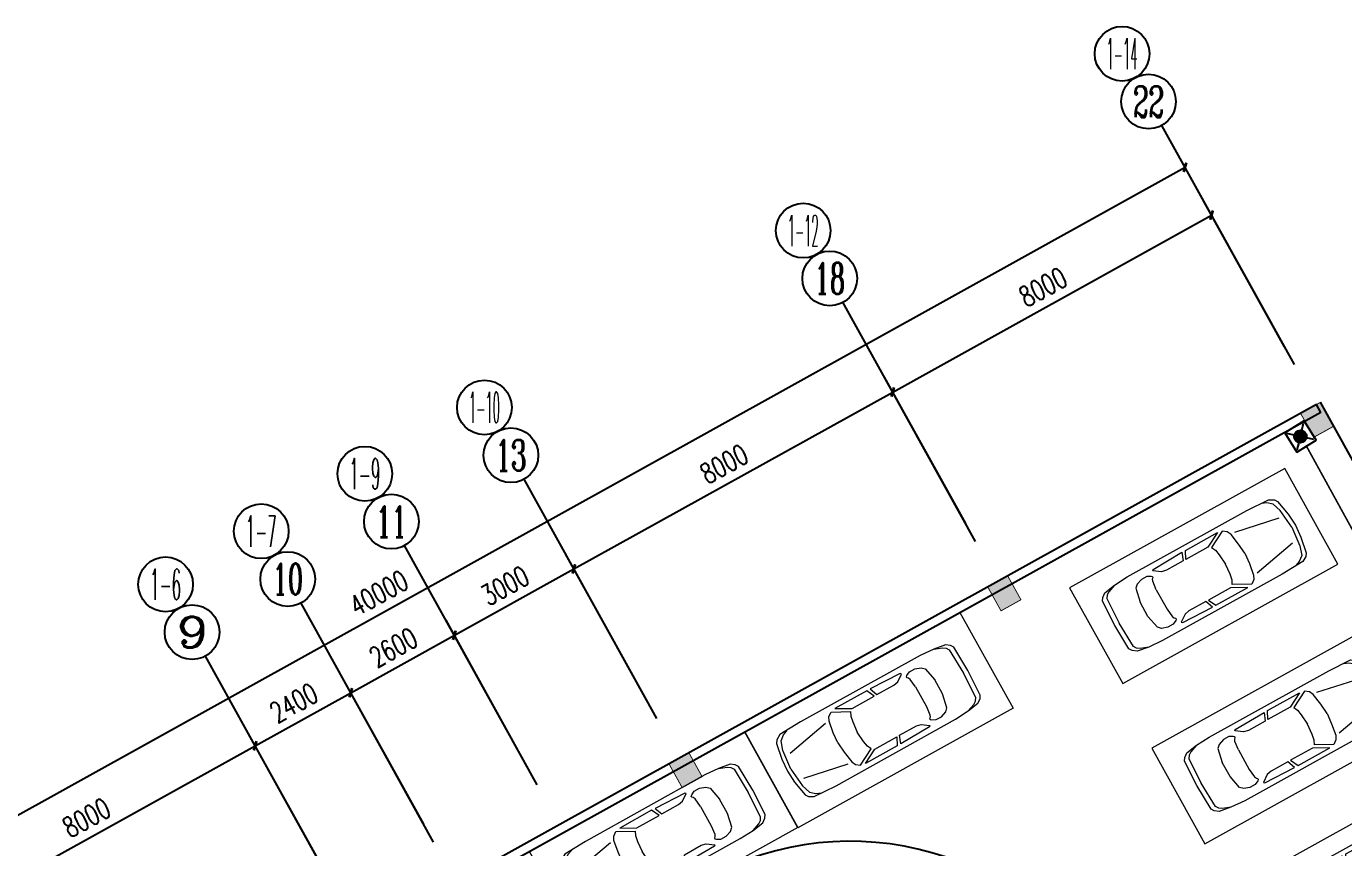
# Model space of a CAD drawing. Extents: x -6243262 to 3079315, y -2914302 to 172723.
# Drawn here: x -2482268 to -2453361, y -962779 to -944761 of the extents above; entities that cross this region are included whole.
import ezdxf
from ezdxf.enums import TextEntityAlignment as Align

# ---------------------------------------------------------------- set-up
doc = ezdxf.new("R2010")
doc.units = 0
doc.header["$LTSCALE"] = 1000
doc.linetypes.add('DASH', pattern=[0.35, 0.25, -0.1])
for name, color, linetype in [('0-柱网', 2, 'Continuous'), ('0-道路', 4, 'Continuous'), ('AXIS', 3, 'Continuous'), ('AXIS_TEXT', 7, 'Continuous'), ('EQUIP-应急', 3, 'Continuous'), ('WALL', 9, 'Continuous'), ('WIRE-应急', 1, 'DASH')]:
    doc.layers.add(name, color=color, linetype=linetype)
doc.layers.add('车位', color=252, linetype='Continuous', lineweight=5)
doc.styles.add('_TCH_AXIS', font='COMPLEX', dxfattribs={"bigfont": 'GBCBIG'})
doc.styles.add('_TCH_DIM_T3', font='SIMPLEX', dxfattribs={"width": 0.705882, "bigfont": 'GBCBIG'})
doc.styles.add('_TEL_DIM', font='SIMPLEX', dxfattribs={"width": 0.8, "height": 3.5, "bigfont": 'HZTXT'})
doc.styles.add('COMPLEX', font='COMPLEX')
doc.dimstyles.new('_TCH_ARCH&&150', dxfattribs={"dimtxt": 446.25, "dimasz": 150, "dimexe": 375, "dimexo": 450, "dimgap": 189.375, "dimtad": 1, "dimdec": 0, "dimzin": 0, "dimdsep": 46, "dimtxsty": '_TCH_DIM_T3', "dimblk": 'ARCHTICK', "dimcen": 0.09, "dimclrt": 7, "dimazin": 2, "dimtfac": 1, "dimtdec": 0, "dimtix": 1, "dimtmove": 2, "dimatfit": 3, "dimfxl": 0, "dimtolj": 1, "dimtzin": 0, "dimarcsym": 0})

# ---------------------------------------------------------------- blocks, each defined once
blk = doc.blocks.new('chewei')
at = {"layer": '车位', "color": 0}
for p, q in [((49090, 154915), (49134, 154982)), ((49134, 154982), (49201, 155026)), ((49201, 155026), (49801, 155049)), ((50401, 155026), (49801, 155049)), ((50467, 154982), (50401, 155026)), ((50512, 154915), (50467, 154982)), ((49023, 154737), (49090, 154915)), ((50578, 154737), (50512, 154915)), ((49312, 154360), (49623, 154426)), ((49623, 154426), (49978, 154426)), ((50290, 154360), (49978, 154426)), ((49201, 154160), (49245, 154293)), ((49201, 154026), (49201, 154160)), ((49245, 154293), (49312, 154360)), ((50356, 154293), (50290, 154360)), ((50401, 154160), (50356, 154293)), ((50401, 154026), (50401, 154160)), ((49134, 153826), (49112, 153093)), ((49156, 153849), (49134, 153826)), ((49267, 153693), (49156, 153849)), ((49245, 153938), (49201, 154026)), ((49267, 153915), (49245, 153938)), ((49290, 153915), (49267, 153915)), ((49312, 153938), (49290, 153915)), ((49356, 153960), (49312, 153938)), ((49556, 153982), (49356, 153960)), ((50045, 153982), (49556, 153982)), ((50045, 153982), (50245, 153960)), ((50245, 153960), (50290, 153938)), ((50290, 153938), (50312, 153915)), ((50312, 153915), (50334, 153915)), ((50334, 153915), (50356, 153938)), ((50334, 153693), (50445, 153849)), ((50356, 153938), (50401, 154026)), ((50445, 153849), (50467, 153826)), ((50467, 153826), (50490, 153093)), ((49290, 153582), (49267, 153693)), ((49290, 153160), (49290, 153582)), ((50312, 153582), (50334, 153693)), ((50312, 153160), (50312, 153582)), ((49112, 153093), (49290, 153160)), ((49290, 153093), (49112, 153004)), ((49112, 153004), (49112, 152204)), ((49290, 152538), (49290, 153093)), ((50490, 153093), (50312, 153160)), ((50312, 153093), (50490, 153004)), ((50312, 152538), (50312, 153093)), ((50490, 153004), (50490, 152204)), ((49112, 152204), (49290, 152538)), ((49134, 152093), (49334, 152471)), ((49334, 152471), (49423, 152427)), ((49423, 152427), (49556, 152404)), ((49556, 152404), (49801, 152382)), ((50045, 152404), (49801, 152382)), ((50178, 152427), (50045, 152404)), ((50267, 152471), (50178, 152427)), ((50467, 152093), (50267, 152471)), ((50490, 152204), (50312, 152538)), ((49201, 152004), (49134, 152093)), ((50401, 152004), (50467, 152093)), ((49290, 151960), (49201, 152004)), ((49556, 151916), (49290, 151960)), ((49490, 150871), (49290, 151871)), ((49801, 151893), (49556, 151916)), ((49801, 151893), (50045, 151916)), ((50045, 151916), (50312, 151960)), ((50112, 150871), (50312, 151871)), ((50312, 151960), (50401, 152004)), ((49067, 150938), (49023, 151049)), ((49156, 150827), (49067, 150938)), ((50445, 150827), (50534, 150938)), ((50534, 150938), (50578, 151049)), ((49356, 150760), (49156, 150827)), ((49801, 150716), (49356, 150760)), ((49801, 150716), (50245, 150760)), ((50245, 150760), (50445, 150827))]:
    blk.add_line(p, q, dxfattribs=at)
for points in [[(48601, 150227), (51001, 150227), (51001, 155627), (48601, 155627)], [(50578, 154737), (50601, 154404), (50601, 151404), (50578, 150871), (50512, 150760), (50445, 150716), (50090, 150649), (49801, 150627), (49512, 150649), (49156, 150716), (49090, 150760), (49023, 150871), (49001, 151404), (49001, 154404), (49023, 154737), (49067, 155004), (49134, 155093), (49201, 155137), (49801, 155160), (50401, 155137), (50467, 155093), (50534, 155004)]]:
    blk.add_lwpolyline(points, close=True, dxfattribs=at)
blk = doc.blocks.new('1#柱网')
at = {"layer": '0-柱网'}
for points in [[(517855, 93967), (517855, 93367), (518355, 93367), (518355, 93967)], [(525855, 93967), (525855, 93367), (526355, 93367), (526355, 93967)], [(533705, 93967), (533705, 93367), (534205, 93367), (534205, 93967)]]:
    blk.add_hatch(color=0, dxfattribs=at).paths.add_polyline_path(points)
at = {"layer": '0-柱网', "color": 0, "const_width": 20}
for points in [[(517855, 93967), (517855, 93367), (518355, 93367), (518355, 93967), (517855, 93967)], [(525855, 93967), (525855, 93367), (526355, 93367), (526355, 93967), (525855, 93967)], [(533705, 93967), (533705, 93367), (534205, 93367), (534205, 93967), (533705, 93967)]]:
    blk.add_lwpolyline(points, dxfattribs=at)
blk = doc.blocks.new('_ArchTick')
at = {"color": 0, "linetype": 'ByBlock', "const_width": 0.4}
blk.add_lwpolyline([(-0.5, -0.5), (0.5, 0.5)], dxfattribs=at)
blk = doc.blocks.new('*D461')
at = {"layer": 'AXIS', "color": 0, "lineweight": -2, "transparency": 16777216}
for p, q in [((1209948, -1092376), (1207583, -1088113)), ((1172786, -1107843), (1207765, -1088441)), ((1174968, -1111778), (1172604, -1107515))]:
    blk.add_line(p, q, dxfattribs=at)
at = {"layer": 'Defpoints', "color": 0, "transparency": 16777216}
for p in [(1207765, -1088441), (1210166, -1092770), (1175187, -1112172)]:
    blk.add_point(p, dxfattribs=at)
at = {"layer": 'AXIS', "color": 0, "lineweight": -2, "transparency": 16777216, "xscale": 150, "yscale": 150, "zscale": 150}
for p, rotation in [((1207765, -1088441), 29.01544279745686), ((1172786, -1107843), 209.0154427974569)]:
    blk.add_blockref('_ArchTick', p, dxfattribs=dict(at, rotation=rotation))
at = {"layer": 'AXIS', "color": 7, "transparency": 16777216, "insert": (1190075, -1097781), "char_height": 446.2, "attachment_point": 5, "rotation": 29.0154, "style": '_TCH_DIM_T3'}
blk.add_mtext('\\A1;40000', dxfattribs=at)
blk = doc.blocks.new('*D463')
at = {"layer": 'AXIS', "color": 0, "lineweight": -2, "transparency": 16777216}
for p, q in [((1209948, -1092376), (1208165, -1089162)), ((1201351, -1093371), (1208347, -1089490)), ((1202952, -1096257), (1201169, -1093043))]:
    blk.add_line(p, q, dxfattribs=at)
at = {"layer": 'Defpoints', "color": 0, "transparency": 16777216}
for p in [(1208347, -1089490), (1210166, -1092770), (1203170, -1096650)]:
    blk.add_point(p, dxfattribs=at)
at = {"layer": 'AXIS', "color": 0, "lineweight": -2, "transparency": 16777216, "xscale": 150, "yscale": 150, "zscale": 150}
for p, rotation in [((1208347, -1089490), 29.01544279745653), ((1201351, -1093371), 209.0154427974565)]:
    blk.add_blockref('_ArchTick', p, dxfattribs=dict(at, rotation=rotation))
at = {"layer": 'AXIS', "color": 7, "transparency": 16777216, "insert": (1204649, -1091070), "char_height": 446.2, "attachment_point": 5, "rotation": 29.0154, "style": '_TCH_DIM_T3'}
blk.add_mtext('\\A1;8000', dxfattribs=at)
blk = doc.blocks.new('*D464')
at = {"layer": 'AXIS', "color": 0, "lineweight": -2, "transparency": 16777216}
for p, q in [((1202952, -1096257), (1201169, -1093043)), ((1194355, -1097251), (1201351, -1093371)), ((1195956, -1100137), (1194174, -1096923))]:
    blk.add_line(p, q, dxfattribs=at)
at = {"layer": 'Defpoints', "color": 0, "transparency": 16777216}
for p in [(1201351, -1093371), (1203170, -1096650), (1196174, -1100530)]:
    blk.add_point(p, dxfattribs=at)
at = {"layer": 'AXIS', "color": 0, "lineweight": -2, "transparency": 16777216, "xscale": 150, "yscale": 150, "zscale": 150}
for p, rotation in [((1201351, -1093371), 29.01544279745653), ((1194355, -1097251), 209.0154427974565)]:
    blk.add_blockref('_ArchTick', p, dxfattribs=dict(at, rotation=rotation))
at = {"layer": 'AXIS', "color": 7, "transparency": 16777216, "insert": (1197653, -1094950), "char_height": 446.2, "attachment_point": 5, "rotation": 29.0154, "style": '_TCH_DIM_T3'}
blk.add_mtext('\\A1;8000', dxfattribs=at)
blk = doc.blocks.new('*D465')
at = {"layer": 'AXIS', "color": 0, "lineweight": -2, "transparency": 16777216}
for p, q in [((1195956, -1100137), (1194174, -1096923)), ((1191732, -1098706), (1194355, -1097251)), ((1193333, -1101592), (1191550, -1098378))]:
    blk.add_line(p, q, dxfattribs=at)
at = {"layer": 'Defpoints', "color": 0, "transparency": 16777216}
for p in [(1194355, -1097251), (1196174, -1100530), (1193551, -1101986)]:
    blk.add_point(p, dxfattribs=at)
at = {"layer": 'AXIS', "color": 0, "lineweight": -2, "transparency": 16777216, "xscale": 150, "yscale": 150, "zscale": 150}
for p, rotation in [((1194355, -1097251), 29.01544279746001), ((1191732, -1098706), 209.01544279746)]:
    blk.add_blockref('_ArchTick', p, dxfattribs=dict(at, rotation=rotation))
at = {"layer": 'AXIS', "color": 7, "transparency": 16777216, "insert": (1192844, -1097618), "char_height": 446.2, "attachment_point": 5, "rotation": 29.0154, "style": '_TCH_DIM_T3'}
blk.add_mtext('\\A1;3000', dxfattribs=at)
blk = doc.blocks.new('*D466')
at = {"layer": 'AXIS', "color": 0, "lineweight": -2, "transparency": 16777216}
for p, q in [((1193333, -1101592), (1191550, -1098378)), ((1189458, -1099967), (1191732, -1098706)), ((1191059, -1102853), (1189276, -1099639))]:
    blk.add_line(p, q, dxfattribs=at)
at = {"layer": 'Defpoints', "color": 0, "transparency": 16777216}
for p in [(1191732, -1098706), (1193551, -1101986), (1191277, -1103247)]:
    blk.add_point(p, dxfattribs=at)
at = {"layer": 'AXIS', "color": 0, "lineweight": -2, "transparency": 16777216, "xscale": 150, "yscale": 150, "zscale": 150}
for p, rotation in [((1191732, -1098706), 29.01544279745902), ((1189458, -1099967), 209.015442797459)]:
    blk.add_blockref('_ArchTick', p, dxfattribs=dict(at, rotation=rotation))
at = {"layer": 'AXIS', "color": 7, "transparency": 16777216, "insert": (1190395, -1098976), "char_height": 446.2, "attachment_point": 5, "rotation": 29.0154, "style": '_TCH_DIM_T3'}
blk.add_mtext('\\A1;2600', dxfattribs=at)
blk = doc.blocks.new('*D467')
at = {"layer": 'AXIS', "color": 0, "lineweight": -2, "transparency": 16777216}
for p, q in [((1191059, -1102853), (1189276, -1099639)), ((1187360, -1101131), (1189458, -1099967)), ((1188960, -1104017), (1187178, -1100804))]:
    blk.add_line(p, q, dxfattribs=at)
at = {"layer": 'Defpoints', "color": 0, "transparency": 16777216}
for p in [(1189458, -1099967), (1191277, -1103247), (1189178, -1104411)]:
    blk.add_point(p, dxfattribs=at)
at = {"layer": 'AXIS', "color": 0, "lineweight": -2, "transparency": 16777216, "xscale": 150, "yscale": 150, "zscale": 150}
for p, rotation in [((1189458, -1099967), 29.01544279745487), ((1187360, -1101131), 209.0154427974549)]:
    blk.add_blockref('_ArchTick', p, dxfattribs=dict(at, rotation=rotation))
at = {"layer": 'AXIS', "color": 7, "transparency": 16777216, "insert": (1188209, -1100189), "char_height": 446.2, "attachment_point": 5, "rotation": 29.0154, "style": '_TCH_DIM_T3'}
blk.add_mtext('\\A1;2400', dxfattribs=at)
blk = doc.blocks.new('*D468')
at = {"layer": 'AXIS', "color": 0, "lineweight": -2, "transparency": 16777216}
for p, q in [((1188960, -1104017), (1187178, -1100804)), ((1180364, -1105012), (1187360, -1101131)), ((1181964, -1107898), (1180182, -1104684))]:
    blk.add_line(p, q, dxfattribs=at)
at = {"layer": 'Defpoints', "color": 0, "transparency": 16777216}
for p in [(1187360, -1101131), (1189178, -1104411), (1182183, -1108291)]:
    blk.add_point(p, dxfattribs=at)
at = {"layer": 'AXIS', "color": 0, "lineweight": -2, "transparency": 16777216, "xscale": 150, "yscale": 150, "zscale": 150}
for p, rotation in [((1187360, -1101131), 29.01544279745719), ((1180364, -1105012), 209.0154427974572)]:
    blk.add_blockref('_ArchTick', p, dxfattribs=dict(at, rotation=rotation))
at = {"layer": 'AXIS', "color": 7, "transparency": 16777216, "insert": (1183661, -1102711), "char_height": 446.2, "attachment_point": 5, "rotation": 29.0154, "style": '_TCH_DIM_T3'}
blk.add_mtext('\\A1;8000', dxfattribs=at)
blk = doc.blocks.new('_AXISO')
at = {"color": 0}
blk.add_circle((0, 0), 0.5, dxfattribs=at)
at = {"layer": 'AXIS_TEXT', "color": 0, "style": 'COMPLEX', "width": 1.041667}
blk.add_attdef('A', text='', height=0.56, dxfattribs=at).set_placement((-0.25, -0.28), (0.25, -0.28), align=Align.FIT)
blk = doc.blocks.new('$equip$00002604')
blk.add_hatch(color=256).paths.add_polyline_path([(0.275, 0.5, 1), (-0.274, 0.5, 1)])
for p, q in [((-0.429, 0.929), (-0.194, 0.694)), ((0.194, 0.694), (0.429, 0.929)), ((-0.429, 0.071), (-0.194, 0.306)), ((0.194, 0.306), (0.429, 0.071))]:
    blk.add_line(p, q)
at = {"const_width": 0.04}
blk.add_lwpolyline([(-0.5, 1), (-0.5, 0), (0.5, 0), (0.5, 1), (-0.5, 1), (-0.5, 0)], dxfattribs=at)
blk.add_lwpolyline([(-0.5, 1), (-0.5, 0), (0.5, 0), (0.5, 1)], close=True)
blk.add_circle((0, 0.5), 0.275)
for p in [(0, 1), (-0.5, 0.5), (0, 0), (0.5, 0.5)]:
    blk.add_point(p)
at = {"color": 7, "style": '_TEL_DIM', "flags": 1}
blk.add_attdef('A', text='', height=0.000025, dxfattribs=at).set_placement((0, 0), align=Align.MIDDLE_CENTER)
blk = doc.blocks.new('43242')
at = {"color": 8}
blk.add_lwpolyline([(1224498.8, -1116977.4), (1217917.3, -1106538.1), (1210738.7, -1093595.7)], dxfattribs=at)
at = {"layer": '0-道路', "color": 8}
blk.add_arc((1200417.4, -1109726.5), 6500, 29.01544, 119.01544, dxfattribs=at)
at = {"layer": 'AXIS', "color": 8}
for p, q in [((1210166.2, -1092769.7), (1207255.9, -1087522.8)), ((1203170.3, -1096650.1), (1200260, -1091403.1)), ((1196174.3, -1100530.4), (1193264.1, -1095283.5)), ((1193550.9, -1101985.6), (1190640.6, -1096738.6)), ((1191277.2, -1103246.7), (1188366.9, -1097999.7)), ((1189178.4, -1104410.8), (1186268.2, -1099163.9))]:
    blk.add_line(p, q, dxfattribs=at)
for centre in [(1206382.8, -1085948.7), (1199386.9, -1089829), (1192391, -1093709.4), (1189767.5, -1095164.5), (1187493.9, -1096425.7), (1185395.1, -1097589.8)]:
    blk.add_circle(centre, 600, dxfattribs=at)
at = {"layer": 'WALL', "color": 8}
for p, q in [((1210651.2, -1093644.2), (1167180.3, -1117755.9)), ((1210748.2, -1093819.1), (1167328.8, -1117902.2)), ((1210748.2, -1093819.1), (1210651.2, -1093644.2))]:
    blk.add_line(p, q, dxfattribs=at)
at = {"layer": '0-柱网', "color": 8, "rotation": 29.01544279361993}
blk.add_blockref('1#柱网', (789160.6, -1434882.6), dxfattribs=at)
at = {"layer": 'AXIS', "color": 8}
ref = blk.add_blockref('_AXISO', (1206964.9, -1086998.1), dxfattribs=dict(at, xscale=1200, yscale=1200, zscale=1200))
ref.add_attrib('A', '22', dxfattribs={"layer": 'AXIS_TEXT', "color": 8, "height": 678.82, "style": '_TCH_AXIS', "width": 0.617647}).set_placement((1206625.5, -1087337.5), (1207304.3, -1087337.5), align=Align.FIT)
ref = blk.add_blockref('_AXISO', (1199969, -1090878.4), dxfattribs=dict(at, xscale=1200, yscale=1200, zscale=1200))
ref.add_attrib('A', '18', dxfattribs={"layer": 'AXIS_TEXT', "color": 8, "height": 678.82, "style": '_TCH_AXIS', "width": 0.724138}).set_placement((1199629.5, -1091217.8), (1200308.4, -1091217.8), align=Align.FIT)
ref = blk.add_blockref('_AXISO', (1192973, -1094758.8), dxfattribs=dict(at, xscale=1200, yscale=1200, zscale=1200))
ref.add_attrib('A', '13', dxfattribs={"layer": 'AXIS_TEXT', "color": 8, "height": 678.82, "style": '_TCH_AXIS', "width": 0.724138}).set_placement((1192633.6, -1095098.2), (1193312.5, -1095098.2), align=Align.FIT)
ref = blk.add_blockref('_AXISO', (1190349.6, -1096213.9), dxfattribs=dict(at, xscale=1200, yscale=1200, zscale=1200))
ref.add_attrib('A', '11', dxfattribs={"layer": 'AXIS_TEXT', "color": 8, "height": 678.82, "style": '_TCH_AXIS', "width": 0.875}).set_placement((1190010.2, -1096553.3), (1190689, -1096553.3), align=Align.FIT)
ref = blk.add_blockref('_AXISO', (1188075.9, -1097475.1), dxfattribs=dict(at, xscale=1200, yscale=1200, zscale=1200))
ref.add_attrib('A', '10', dxfattribs={"layer": 'AXIS_TEXT', "color": 8, "height": 678.82, "style": '_TCH_AXIS', "width": 0.724138}).set_placement((1187736.5, -1097814.5), (1188415.3, -1097814.5), align=Align.FIT)
ref = blk.add_blockref('_AXISO', (1185977.1, -1098639.2), dxfattribs=dict(at, xscale=1200, yscale=1200, zscale=1200))
ref.add_attrib('A', '9', dxfattribs={"layer": 'AXIS_TEXT', "color": 8, "height": 678.8, "style": '_TCH_AXIS', "width": 1.5}).set_placement((1185637.7, -1098978.6), (1186316.5, -1098978.6), align=Align.FIT)
at = {"layer": '车位', "color": 8, "rotation": 119.0154427935201}
for p in [(1366065.4, -1066783), (1367867, -1070296.7), (1369585, -1073442.9)]:
    blk.add_blockref('chewei', p, dxfattribs=at)
at = {"layer": '车位', "color": 8, "xscale": -1, "rotation": 299.0697133545411}
for p in [(1091583.7, -1218398.3), (1086861.5, -1221017.6)]:
    blk.add_blockref('chewei', p, dxfattribs=at)
at = {"layer": 'AXIS', "color": 7, "style": '_TCH_AXIS'}
for s, width, p, p2 in [('1-14', 0.291667, (1206043.4, -1086288.1), (1206722.2, -1086288.1)), ('1-12', 0.3, (1199047.5, -1090168.5), (1199726.3, -1090168.5)), ('1-10', 0.3, (1192051.6, -1094048.8), (1192730.4, -1094048.8)), ('1-9', 0.381818, (1189428.1, -1095504), (1190106.9, -1095504)), ('1-7', 0.381818, (1187154.4, -1096765.1), (1187833.3, -1096765.1)), ('1-6', 0.381818, (1185055.7, -1097929.2), (1185734.5, -1097929.2))]:
    blk.add_text(s, height=678.82, dxfattribs=dict(at, width=width)).set_placement(p, p2, align=Align.FIT)
at = {"layer": 'AXIS', "color": 8}
for p1, p2, distance, picture, middle in [((1175186.6, -1112171.5), (1210166.2, -1092769.7), 4950, '*D461', (1190075.3, -1097781.2)), ((1203170.3, -1096650.1), (1210166.2, -1092769.7), 3750, '*D463', (1204649.2, -1091069.8)), ((1196174.3, -1100530.4), (1203170.3, -1096650.1), 3750, '*D464', (1197653.3, -1094950.2)), ((1193550.9, -1101985.6), (1196174.3, -1100530.4), 3750, '*D465', (1192843.6, -1097617.9)), ((1191277.2, -1103246.7), (1193550.9, -1101985.6), 3750, '*D466', (1190395, -1098976.1)), ((1189178.4, -1104410.8), (1191277.2, -1103246.7), 3750, '*D467', (1188208.8, -1100188.7)), ((1182182.5, -1108291.1), (1189178.4, -1104410.8), 3750, '*D468', (1183661.5, -1102710.9))]:
    dim = blk.add_aligned_dim(p1=p1, p2=p2, distance=distance, dimstyle='_TCH_ARCH&&150', dxfattribs=at)
    dim.commit()
    dim.dimension.update_dxf_attribs({"geometry": picture, "text_midpoint": middle})

msp = doc.modelspace()

# ---------------------------------------------------------------- linework, layer by layer
at = {"layer": 'WIRE-应急', "linetype": 'DASH', "const_width": 35}
msp.add_lwpolyline([(-2454177.6, -953970.9), (-2450625, -960429.4)], dxfattribs=at)

# ---------------------------------------------------------------- block references
msp.add_blockref('43242', (-3664607.8, 140587.5))
at = {"layer": 'EQUIP-应急', "xscale": 499.9999999999999, "yscale": 499.9999999999999, "zscale": 499.9999999999999, "rotation": 121.9999999999862}
msp.add_blockref('$equip$00002604', (-2454098, -953626.4), dxfattribs=at)

doc.saveas('drawing.dxf')
